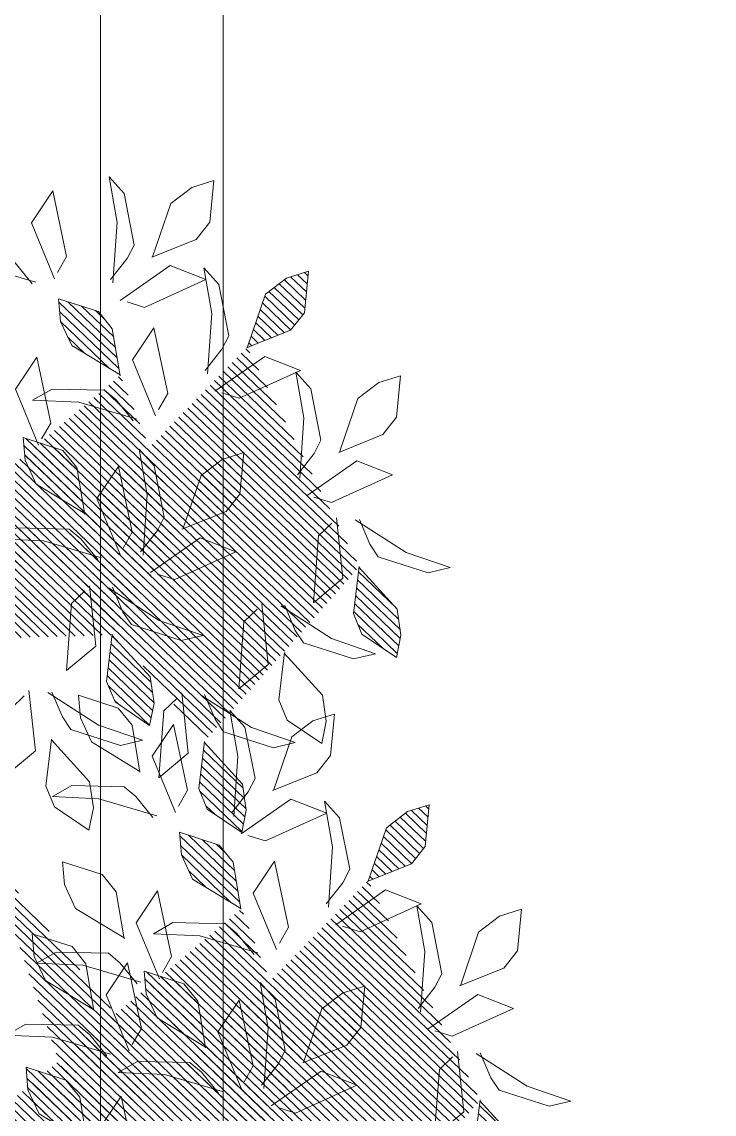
# Model space of a CAD drawing. Header units: millimetres. Extents: x 29001 to 40804, y -8833 to -5892.
# Drawn here: x 29492.95 to 29504.21, y -8236.2 to -8218.42 of the extents above; entities that cross this region are included whole.
import ezdxf

# ---------------------------------------------------------------- set-up
doc = ezdxf.new("R2010")
doc.units = ezdxf.units.MM
doc.layers.get('0').update_dxf_attribs({"lineweight": 0})
for name, color, linetype, lineweight in [('250', 250, 'Continuous', 0), ('Auto_Tefriş', 32, 'Continuous', 0), ('wipeout', 254, 'Continuous', 0), ('xxx_Auto_Tefris_Tefris', 32, 'Continuous', 0)]:
    doc.layers.add(name, color=color, linetype=linetype, lineweight=lineweight)
pattern_1 = [(45, (-1654802.840952, 54994.59927), (-0.0105615167031, 0.0105615167031), [])]
pattern_2 = [(45, (-1654802.583758, 54995.853821), (-0.0105615167031, 0.0105615167031), [])]

# ---------------------------------------------------------------- blocks, each defined once
blk = doc.blocks.new('U1')
at = {"lineweight": 0, "true_color": 0x6c822b}
h = blk.add_hatch(dxfattribs=at)
h.set_pattern_fill('ANSI31', color=67, scale=0.11949, style=0)
h.set_pattern_definition(pattern_2)
edge = h.paths.add_edge_path()
edge.add_line((-2359703.9731, 78421.9531), (-2359703.9572, 78422.0633))
edge.add_line((-2359703.9572, 78422.0633), (-2359703.9252, 78422.1041))
edge.add_line((-2359703.9252, 78422.1041), (-2359703.8329, 78422.1361))
edge.add_line((-2359703.8329, 78422.1361), (-2359703.8364, 78422.0828))
edge.add_line((-2359703.8364, 78422.0828), (-2359703.8613, 78422.0261))
edge.add_line((-2359703.8613, 78422.0261), (-2359703.9732, 78421.9551))
edge.add_line((-2359704.254, 78422.1725), (-2359704.2381, 78422.2828))
edge.add_line((-2359704.2381, 78422.2828), (-2359704.2061, 78422.3236))
edge.add_line((-2359704.2061, 78422.3236), (-2359704.1138, 78422.3555))
edge.add_line((-2359704.1138, 78422.3555), (-2359704.1173, 78422.3023))
edge.add_line((-2359704.1173, 78422.3023), (-2359704.1422, 78422.2455))
edge.add_line((-2359704.1422, 78422.2455), (-2359704.254, 78422.1745))
edge.add_line((-2359704.6405, 78422.5546), (-2359704.7447, 78422.5939))
edge.add_line((-2359704.7447, 78422.5939), (-2359704.7776, 78422.6339))
edge.add_line((-2359704.7776, 78422.6339), (-2359704.789, 78422.7309))
edge.add_line((-2359704.789, 78422.7309), (-2359704.7377, 78422.716))
edge.add_line((-2359704.7377, 78422.716), (-2359704.6876, 78422.6795))
edge.add_line((-2359704.6876, 78422.6795), (-2359704.6424, 78422.555))
edge.add_line((-2359704.8937, 78422.0377), (-2359704.8779, 78421.9274))
edge.add_line((-2359704.8779, 78421.9274), (-2359704.897, 78421.8792))
edge.add_line((-2359704.897, 78421.8792), (-2359704.9766, 78421.8225))
edge.add_line((-2359704.9766, 78421.8225), (-2359704.9882, 78421.8746))
edge.add_line((-2359704.9882, 78421.8746), (-2359704.9804, 78421.9361))
edge.add_line((-2359704.9804, 78421.9361), (-2359704.8931, 78422.0358))
edge.add_line((-2359704.5233, 78421.6356), (-2359704.5075, 78421.5253))
edge.add_line((-2359704.5075, 78421.5253), (-2359704.5267, 78421.4771))
edge.add_line((-2359704.5267, 78421.4771), (-2359704.6062, 78421.4204))
edge.add_line((-2359704.6062, 78421.4204), (-2359704.6178, 78421.4725))
edge.add_line((-2359704.6178, 78421.4725), (-2359704.61, 78421.534))
edge.add_line((-2359704.61, 78421.534), (-2359704.5227, 78421.6337))
edge.add_line((-2359703.7529, 78422.6363), (-2359703.737, 78422.7465))
edge.add_line((-2359703.737, 78422.7465), (-2359703.705, 78422.7873))
edge.add_line((-2359703.705, 78422.7873), (-2359703.6127, 78422.8193))
edge.add_line((-2359703.6127, 78422.8193), (-2359703.6162, 78422.7661))
edge.add_line((-2359703.6162, 78422.7661), (-2359703.6411, 78422.7093))
edge.add_line((-2359703.6411, 78422.7093), (-2359703.753, 78422.6383))
h = blk.add_hatch(dxfattribs=at)
h.set_pattern_fill('ANSI31', color=67, scale=0.11949, style=0)
h.set_pattern_definition(pattern_2)
edge = h.paths.add_edge_path()
edge.add_line((-2359704.3435, 78422.4956), (-2359704.3275, 78422.6059))
edge.add_line((-2359704.3275, 78422.6059), (-2359704.2956, 78422.6467))
edge.add_line((-2359704.2956, 78422.6467), (-2359704.2033, 78422.6786))
edge.add_line((-2359704.2033, 78422.6786), (-2359704.2068, 78422.6254))
edge.add_line((-2359704.2068, 78422.6254), (-2359704.2317, 78422.5686))
edge.add_line((-2359704.2317, 78422.5686), (-2359704.3435, 78422.4976))
edge.add_line((-2359704.4808, 78422.1333), (-2359704.585, 78422.1726))
edge.add_line((-2359704.585, 78422.1726), (-2359704.618, 78422.2126))
edge.add_line((-2359704.618, 78422.2126), (-2359704.6293, 78422.3097))
edge.add_line((-2359704.6293, 78422.3097), (-2359704.5781, 78422.2947))
edge.add_line((-2359704.5781, 78422.2947), (-2359704.528, 78422.2582))
edge.add_line((-2359704.528, 78422.2582), (-2359704.4827, 78422.1337))
edge.add_line((-2359704.3126, 78421.8909), (-2359704.2968, 78421.7806))
edge.add_line((-2359704.2968, 78421.7806), (-2359704.3159, 78421.7324))
edge.add_line((-2359704.3159, 78421.7324), (-2359704.3955, 78421.6757))
edge.add_line((-2359704.3955, 78421.6757), (-2359704.4071, 78421.7278))
edge.add_line((-2359704.4071, 78421.7278), (-2359704.3993, 78421.7893))
edge.add_line((-2359704.3993, 78421.7893), (-2359704.312, 78421.889))
edge.add_line((-2359703.5782, 78421.8845), (-2359703.5624, 78421.7742))
edge.add_line((-2359703.5624, 78421.7742), (-2359703.5816, 78421.7261))
edge.add_line((-2359703.5816, 78421.7261), (-2359703.6612, 78421.6694))
edge.add_line((-2359703.6612, 78421.6694), (-2359703.6728, 78421.7214))
edge.add_line((-2359703.6728, 78421.7214), (-2359703.6649, 78421.7829))
edge.add_line((-2359703.6649, 78421.7829), (-2359703.5776, 78421.8826))
at = {"lineweight": 0}
h = blk.add_hatch(dxfattribs=at)
h.set_pattern_fill('ANSI31', color=63, scale=0.11949, style=0)
h.set_pattern_definition(pattern_1)
edge = h.paths.add_edge_path()
edge.add_line((-2359704.2303, 78420.6985), (-2359704.2144, 78420.8088))
edge.add_line((-2359704.2144, 78420.8088), (-2359704.1824, 78420.8496))
edge.add_line((-2359704.1824, 78420.8496), (-2359704.0901, 78420.8815))
edge.add_line((-2359704.0901, 78420.8815), (-2359704.0936, 78420.8283))
edge.add_line((-2359704.0936, 78420.8283), (-2359704.1185, 78420.7715))
edge.add_line((-2359704.1185, 78420.7715), (-2359704.2304, 78420.7005))
edge.add_line((-2359704.5112, 78420.918), (-2359704.4952, 78421.0282))
edge.add_line((-2359704.4952, 78421.0282), (-2359704.4633, 78421.069))
edge.add_line((-2359704.4633, 78421.069), (-2359704.371, 78421.101))
edge.add_line((-2359704.371, 78421.101), (-2359704.3745, 78421.0477))
edge.add_line((-2359704.3745, 78421.0477), (-2359704.3994, 78420.991))
edge.add_line((-2359704.3994, 78420.991), (-2359704.5112, 78420.92))
edge.add_line((-2359704.8976, 78421.3), (-2359705.0019, 78421.3393))
edge.add_line((-2359705.0019, 78421.3393), (-2359705.0348, 78421.3793))
edge.add_line((-2359705.0348, 78421.3793), (-2359705.0461, 78421.4764))
edge.add_line((-2359705.0461, 78421.4764), (-2359704.9949, 78421.4614))
edge.add_line((-2359704.9949, 78421.4614), (-2359704.9448, 78421.4249))
edge.add_line((-2359704.9448, 78421.4249), (-2359704.8996, 78421.3004))
edge.add_line((-2359705.1509, 78420.7831), (-2359705.1351, 78420.6729))
edge.add_line((-2359705.1351, 78420.6729), (-2359705.1542, 78420.6247))
edge.add_line((-2359705.1542, 78420.6247), (-2359705.2338, 78420.568))
edge.add_line((-2359705.2338, 78420.568), (-2359705.2454, 78420.6201))
edge.add_line((-2359705.2454, 78420.6201), (-2359705.2376, 78420.6816))
edge.add_line((-2359705.2376, 78420.6816), (-2359705.1503, 78420.7812))
edge.add_line((-2359704.7805, 78420.381), (-2359704.7647, 78420.2707))
edge.add_line((-2359704.7647, 78420.2707), (-2359704.7839, 78420.2226))
edge.add_line((-2359704.7839, 78420.2226), (-2359704.8634, 78420.1659))
edge.add_line((-2359704.8634, 78420.1659), (-2359704.875, 78420.218))
edge.add_line((-2359704.875, 78420.218), (-2359704.8672, 78420.2795))
edge.add_line((-2359704.8672, 78420.2795), (-2359704.7799, 78420.3791))
edge.add_line((-2359704.0101, 78421.3817), (-2359703.9942, 78421.492))
edge.add_line((-2359703.9942, 78421.492), (-2359703.9622, 78421.5328))
edge.add_line((-2359703.9622, 78421.5328), (-2359703.8699, 78421.5647))
edge.add_line((-2359703.8699, 78421.5647), (-2359703.8734, 78421.5115))
edge.add_line((-2359703.8734, 78421.5115), (-2359703.8983, 78421.4547))
edge.add_line((-2359703.8983, 78421.4547), (-2359704.0101, 78421.3837))
at = {"lineweight": 0, "true_color": 0x6c822b}
h = blk.add_hatch(dxfattribs=at)
h.set_pattern_fill('ANSI31', color=67, scale=0.11949, style=0)
h.set_pattern_definition(pattern_1)
edge = h.paths.add_edge_path()
edge.add_line((-2359704.6007, 78421.2411), (-2359704.5847, 78421.3513))
edge.add_line((-2359704.5847, 78421.3513), (-2359704.5528, 78421.3921))
edge.add_line((-2359704.5528, 78421.3921), (-2359704.4605, 78421.4241))
edge.add_line((-2359704.4605, 78421.4241), (-2359704.464, 78421.3708))
edge.add_line((-2359704.464, 78421.3708), (-2359704.4889, 78421.314))
edge.add_line((-2359704.4889, 78421.314), (-2359704.6007, 78421.243))
edge.add_line((-2359704.738, 78420.8788), (-2359704.8422, 78420.9181))
edge.add_line((-2359704.8422, 78420.9181), (-2359704.8752, 78420.9581))
edge.add_line((-2359704.8752, 78420.9581), (-2359704.8865, 78421.0551))
edge.add_line((-2359704.8865, 78421.0551), (-2359704.8353, 78421.0402))
edge.add_line((-2359704.8353, 78421.0402), (-2359704.7852, 78421.0037))
edge.add_line((-2359704.7852, 78421.0037), (-2359704.7399, 78420.8792))
edge.add_line((-2359704.5698, 78420.6363), (-2359704.554, 78420.5261))
edge.add_line((-2359704.554, 78420.5261), (-2359704.5731, 78420.4779))
edge.add_line((-2359704.5731, 78420.4779), (-2359704.6527, 78420.4212))
edge.add_line((-2359704.6527, 78420.4212), (-2359704.6643, 78420.4733))
edge.add_line((-2359704.6643, 78420.4733), (-2359704.6565, 78420.5348))
edge.add_line((-2359704.6565, 78420.5348), (-2359704.5692, 78420.6344))
edge.add_line((-2359703.8354, 78420.6299), (-2359703.8196, 78420.5197))
edge.add_line((-2359703.8196, 78420.5197), (-2359703.8388, 78420.4715))
edge.add_line((-2359703.8388, 78420.4715), (-2359703.9183, 78420.4148))
edge.add_line((-2359703.9183, 78420.4148), (-2359703.93, 78420.4669))
edge.add_line((-2359703.93, 78420.4669), (-2359703.9221, 78420.5284))
edge.add_line((-2359703.9221, 78420.5284), (-2359703.8348, 78420.628))
at = {"color": 67, "lineweight": 0, "true_color": 0x6c822b}
for points in [[(-2359704.142, 78422.7149), (-2359704.103, 78422.7646), (-2359704.0764, 78422.7876), (-2359703.9538, 78422.7929), (-2359703.9077, 78422.7681), (-2359704.016, 78422.761), (-2359704.1509, 78422.7184)], [(-2359704.5428, 78422.5039), (-2359704.5829, 78422.5528), (-2359704.5997, 78422.5837), (-2359704.5785, 78422.7045), (-2359704.5443, 78422.7442), (-2359704.5607, 78422.637), (-2359704.5482, 78422.496)], [(-2359704.3633, 78422.6679), (-2359704.404, 78422.6542), (-2359704.5486, 78422.7163), (-2359704.4656, 78422.7508), (-2359704.3473, 78422.6719)], [(-2359704.3435, 78422.4956), (-2359704.3275, 78422.6059), (-2359704.2956, 78422.6467), (-2359704.2033, 78422.6786), (-2359704.2068, 78422.6254), (-2359704.2317, 78422.5686), (-2359704.3435, 78422.4976)], [(-2359704.4319, 78422.4147), (-2359704.4539, 78422.4515), (-2359704.4245, 78422.606), (-2359704.3729, 78422.5324), (-2359704.4245, 78422.3999)], [(-2359704.5804, 78422.4509), (-2359704.6211, 78422.4372), (-2359704.7657, 78422.4993), (-2359704.6827, 78422.5337), (-2359704.5645, 78422.4549)], [(-2359704.1568, 78422.3513), (-2359704.1789, 78422.3881), (-2359704.1494, 78422.5427), (-2359704.0979, 78422.469), (-2359704.1494, 78422.3366)], [(-2359704.7535, 78422.255), (-2359704.7936, 78422.3038), (-2359704.8104, 78422.3348), (-2359704.7892, 78422.4556), (-2359704.755, 78422.4953), (-2359704.7714, 78422.388), (-2359704.7589, 78422.2471)], [(-2359704.3719, 78422.3893), (-2359704.3329, 78422.439), (-2359704.3062, 78422.4621), (-2359704.1837, 78422.4674), (-2359704.1376, 78422.4426), (-2359704.2459, 78422.4355), (-2359704.3808, 78422.3929)], [(-2359704.254, 78422.1725), (-2359704.2381, 78422.2828), (-2359704.2061, 78422.3236), (-2359704.1138, 78422.3555), (-2359704.1173, 78422.3023), (-2359704.1422, 78422.2455), (-2359704.254, 78422.1745)], [(-2359704.3831, 78422.0827), (-2359704.4233, 78422.1315), (-2359704.4401, 78422.1625), (-2359704.4189, 78422.2833), (-2359704.3847, 78422.323), (-2359704.4011, 78422.2157), (-2359704.3885, 78422.0747)], [(-2359704.4808, 78422.1333), (-2359704.585, 78422.1726), (-2359704.618, 78422.2126), (-2359704.6293, 78422.3097), (-2359704.5781, 78422.2947), (-2359704.528, 78422.2582), (-2359704.4827, 78422.1337)], [(-2359704.3424, 78422.0916), (-2359704.3644, 78422.1284), (-2359704.335, 78422.283), (-2359704.2834, 78422.2093), (-2359704.335, 78422.0769)], [(-2359704.8318, 78422.1403), (-2359704.8002, 78422.1112), (-2359704.7848, 78421.9546), (-2359704.855, 78422.0107), (-2359704.843, 78422.1523)], [(-2359704.2824, 78422.0663), (-2359704.2434, 78422.116), (-2359704.2167, 78422.139), (-2359704.0942, 78422.1444), (-2359704.0481, 78422.1195), (-2359704.1564, 78422.1124), (-2359704.2913, 78422.0698)], [(-2359704.4208, 78422.0296), (-2359704.4615, 78422.0159), (-2359704.6061, 78422.078), (-2359704.5231, 78422.1125), (-2359704.4048, 78422.0336)], [(-2359704.3153, 78422.0009), (-2359704.3387, 78421.9422), (-2359704.3578, 78421.9125), (-2359704.4738, 78421.8728), (-2359704.5251, 78421.8837), (-2359704.4232, 78421.921), (-2359704.3058, 78422)], [(-2359704.2507, 78421.9935), (-2359704.2191, 78421.9644), (-2359704.2037, 78421.8078), (-2359704.274, 78421.8639), (-2359704.2619, 78422.0055)], [(-2359704.7176, 78421.9498), (-2359704.741, 78421.8911), (-2359704.7601, 78421.8615), (-2359704.8761, 78421.8218), (-2359704.9274, 78421.8326), (-2359704.8255, 78421.87), (-2359704.7081, 78421.9489)], [(-2359704.653, 78421.9424), (-2359704.6214, 78421.9133), (-2359704.606, 78421.7567), (-2359704.6762, 78421.8128), (-2359704.6642, 78421.9545)], [(-2359704.3126, 78421.8909), (-2359704.2968, 78421.7806), (-2359704.3159, 78421.7324), (-2359704.3955, 78421.6757), (-2359704.4071, 78421.7278), (-2359704.3993, 78421.7893), (-2359704.312, 78421.889)], [(-2359704.7149, 78421.8398), (-2359704.6991, 78421.7295), (-2359704.7182, 78421.6814), (-2359704.7978, 78421.6247), (-2359704.8094, 78421.6768), (-2359704.8016, 78421.7383), (-2359704.7143, 78421.8379)], [(-2359704.1684, 78421.7583), (-2359704.1919, 78421.6996), (-2359704.2109, 78421.67), (-2359704.3269, 78421.6303), (-2359704.3782, 78421.6411), (-2359704.2763, 78421.6785), (-2359704.1589, 78421.7574)], [(-2359704.1038, 78421.7509), (-2359704.0722, 78421.7218), (-2359704.0569, 78421.5652), (-2359704.1271, 78421.6213), (-2359704.115, 78421.763)], [(-2359704.526, 78421.7455), (-2359704.5495, 78421.6868), (-2359704.5685, 78421.6572), (-2359704.6845, 78421.6175), (-2359704.7358, 78421.6283), (-2359704.6339, 78421.6657), (-2359704.5165, 78421.7446)], [(-2359704.4614, 78421.7382), (-2359704.4298, 78421.7091), (-2359704.4145, 78421.5525), (-2359704.4847, 78421.6086), (-2359704.4726, 78421.7502)], [(-2359704.3708, 78421.5666), (-2359704.3549, 78421.6768), (-2359704.3229, 78421.7176), (-2359704.2306, 78421.7496), (-2359704.2341, 78421.6963), (-2359704.259, 78421.6396), (-2359704.3708, 78421.5686)], [(-2359704.4592, 78421.4856), (-2359704.4813, 78421.5224), (-2359704.4518, 78421.677), (-2359704.4003, 78421.6034), (-2359704.4518, 78421.4709)], [(-2359704.1657, 78421.6483), (-2359704.1499, 78421.5381), (-2359704.1691, 78421.4899), (-2359704.2486, 78421.4332), (-2359704.2602, 78421.4853), (-2359704.2524, 78421.5468), (-2359704.1651, 78421.6464)], [(-2359704.3992, 78421.4603), (-2359704.3602, 78421.51), (-2359704.3335, 78421.5331), (-2359704.211, 78421.5384), (-2359704.1649, 78421.5136), (-2359704.2732, 78421.5065), (-2359704.4081, 78421.4639)], [(-2359704.689, 78421.1601), (-2359704.7111, 78421.1969), (-2359704.6817, 78421.3515), (-2359704.6301, 78421.2779), (-2359704.6817, 78421.1454)], [(-2359704.3256, 78421.1777), (-2359704.3097, 78421.2879), (-2359704.2777, 78421.3287), (-2359704.1854, 78421.3607), (-2359704.1889, 78421.3074), (-2359704.2138, 78421.2507), (-2359704.3256, 78421.1797)], [(-2359704.8376, 78421.1963), (-2359704.8783, 78421.1827), (-2359705.0229, 78421.2447), (-2359704.9399, 78421.2792), (-2359704.8216, 78421.2003)], [(-2359704.414, 78421.0967), (-2359704.4361, 78421.1335), (-2359704.4066, 78421.2881), (-2359704.3551, 78421.2145), (-2359704.4066, 78421.082)], [(-2359704.6291, 78421.1348), (-2359704.5901, 78421.1845), (-2359704.5634, 78421.2076), (-2359704.4409, 78421.2129), (-2359704.3948, 78421.188), (-2359704.5031, 78421.1809), (-2359704.638, 78421.1383)], [(-2359704.2514, 78421.0107), (-2359704.2354, 78421.121), (-2359704.2035, 78421.1618), (-2359704.1111, 78421.1937), (-2359704.1147, 78421.1405), (-2359704.1395, 78421.0837), (-2359704.2514, 78421.0127)], [(-2359704.354, 78421.0714), (-2359704.315, 78421.1211), (-2359704.2884, 78421.1442), (-2359704.1658, 78421.1495), (-2359704.1197, 78421.1247), (-2359704.228, 78421.1176), (-2359704.3629, 78421.075)], [(-2359704.3397, 78420.9298), (-2359704.3618, 78420.9666), (-2359704.3324, 78421.1212), (-2359704.2808, 78421.0475), (-2359704.3324, 78420.9151)], [(-2359704.5112, 78420.918), (-2359704.4952, 78421.0282), (-2359704.4633, 78421.069), (-2359704.371, 78421.101), (-2359704.3745, 78421.0477), (-2359704.3994, 78420.991), (-2359704.5112, 78420.92)], [(-2359704.6403, 78420.8281), (-2359704.6805, 78420.8769), (-2359704.6972, 78420.9079), (-2359704.6761, 78421.0287), (-2359704.6419, 78421.0684), (-2359704.6583, 78420.9611), (-2359704.6457, 78420.8202)], [(-2359704.738, 78420.8788), (-2359704.8422, 78420.9181), (-2359704.8752, 78420.9581), (-2359704.8865, 78421.0551), (-2359704.8353, 78421.0402), (-2359704.7852, 78421.0037), (-2359704.7399, 78420.8792)], [(-2359704.5996, 78420.837), (-2359704.6216, 78420.8738), (-2359704.5922, 78421.0284), (-2359704.5406, 78420.9548), (-2359704.5922, 78420.8223)], [(-2359704.2798, 78420.9045), (-2359704.2408, 78420.9542), (-2359704.2141, 78420.9772), (-2359704.0916, 78420.9826), (-2359704.0454, 78420.9577), (-2359704.1538, 78420.9506), (-2359704.2887, 78420.908)], [(-2359704.5396, 78420.8117), (-2359704.5006, 78420.8614), (-2359704.4739, 78420.8845), (-2359704.3514, 78420.8898), (-2359704.3053, 78420.865), (-2359704.4136, 78420.8579), (-2359704.5485, 78420.8153)], [(-2359704.2303, 78420.6985), (-2359704.2144, 78420.8088), (-2359704.1824, 78420.8496), (-2359704.0901, 78420.8815), (-2359704.0936, 78420.8283), (-2359704.1185, 78420.7715), (-2359704.2304, 78420.7005)], [(-2359704.678, 78420.775), (-2359704.7187, 78420.7614), (-2359704.8633, 78420.8234), (-2359704.7803, 78420.8579), (-2359704.662, 78420.7791)], [(-2359704.3187, 78420.6176), (-2359704.3408, 78420.6544), (-2359704.3113, 78420.8089), (-2359704.2598, 78420.7353), (-2359704.3113, 78420.6028)]]:
    blk.add_lwpolyline(points, dxfattribs=at)
at = {"color": 63, "lineweight": 0}
for points in [[(-2359704.5829, 78421.4664), (-2359704.623, 78421.5152), (-2359704.6398, 78421.5462), (-2359704.6186, 78421.667), (-2359704.5844, 78421.7067), (-2359704.6008, 78421.5994), (-2359704.5882, 78421.4585)], [(-2359704.5233, 78421.6356), (-2359704.5075, 78421.5253), (-2359704.5267, 78421.4771), (-2359704.6062, 78421.4204), (-2359704.6178, 78421.4725), (-2359704.61, 78421.534), (-2359704.5227, 78421.6337)], [(-2359704.6205, 78421.4133), (-2359704.6612, 78421.3997), (-2359704.8058, 78421.4617), (-2359704.7228, 78421.4962), (-2359704.6045, 78421.4173)], [(-2359704.6007, 78421.2411), (-2359704.5847, 78421.3513), (-2359704.5528, 78421.3921), (-2359704.4605, 78421.4241), (-2359704.464, 78421.3708), (-2359704.4889, 78421.314), (-2359704.6007, 78421.243)], [(-2359705.1509, 78420.7831), (-2359705.1351, 78420.6729), (-2359705.1542, 78420.6247), (-2359705.2338, 78420.568), (-2359705.2454, 78420.6201), (-2359705.2376, 78420.6816), (-2359705.1503, 78420.7812)]]:
    blk.add_lwpolyline(points, dxfattribs=at)
at = {"layer": '250', "lineweight": 0}
for points in [[(-2359704.3257, 78422.7209), (-2359704.3658, 78422.7698), (-2359704.3826, 78422.8008), (-2359704.3614, 78422.9215), (-2359704.3272, 78422.9613), (-2359704.3436, 78422.854), (-2359704.3311, 78422.713)], [(-2359704.4233, 78422.7716), (-2359704.5276, 78422.8109), (-2359704.5605, 78422.8509), (-2359704.5718, 78422.9479), (-2359704.5206, 78422.933), (-2359704.4705, 78422.8965), (-2359704.4253, 78422.772)], [(-2359704.202, 78422.7402), (-2359704.2241, 78422.777), (-2359704.1946, 78422.9316), (-2359704.1431, 78422.8579), (-2359704.1946, 78422.7255)], [(-2359704.6405, 78422.5546), (-2359704.7447, 78422.5939), (-2359704.7776, 78422.6339), (-2359704.789, 78422.7309), (-2359704.7377, 78422.716), (-2359704.6876, 78422.6795), (-2359704.6424, 78422.555)], [(-2359704.8512, 78422.3057), (-2359704.9554, 78422.345), (-2359704.9884, 78422.385), (-2359704.9997, 78422.482), (-2359704.9485, 78422.4671), (-2359704.8983, 78422.4306), (-2359704.8531, 78422.306)], [(-2359704.7911, 78422.2019), (-2359704.8318, 78422.1883), (-2359704.9764, 78422.2503), (-2359704.8935, 78422.2848), (-2359704.7752, 78422.2059)], [(-2359704.8964, 78422.1477), (-2359704.9198, 78422.089), (-2359704.9389, 78422.0593), (-2359705.0549, 78422.0196), (-2359705.1062, 78422.0305), (-2359705.0043, 78422.0678), (-2359704.8869, 78422.1468)], [(-2359704.8937, 78422.0377), (-2359704.8779, 78421.9274), (-2359704.897, 78421.8792), (-2359704.9766, 78421.8225), (-2359704.9882, 78421.8746), (-2359704.9804, 78421.9361), (-2359704.8931, 78422.0358)], [(-2359704.6805, 78421.517), (-2359704.7847, 78421.5564), (-2359704.8177, 78421.5964), (-2359704.829, 78421.6934), (-2359704.7778, 78421.6785), (-2359704.7277, 78421.642), (-2359704.6825, 78421.5174)], [(-2359704.8976, 78421.3), (-2359705.0019, 78421.3393), (-2359705.0348, 78421.3793), (-2359705.0461, 78421.4764), (-2359704.9949, 78421.4614), (-2359704.9448, 78421.4249), (-2359704.8996, 78421.3004)], [(-2359704.8, 78421.2494), (-2359704.8401, 78421.2982), (-2359704.8569, 78421.3292), (-2359704.8357, 78421.45), (-2359704.8015, 78421.4897), (-2359704.8179, 78421.3824), (-2359704.8054, 78421.2415)], [(-2359705.1084, 78421.0511), (-2359705.2126, 78421.0904), (-2359705.2456, 78421.1304), (-2359705.2569, 78421.2274), (-2359705.2056, 78421.2125), (-2359705.1555, 78421.176), (-2359705.1103, 78421.0515)], [(-2359705.0107, 78421.0004), (-2359705.0508, 78421.0493), (-2359705.0676, 78421.0803), (-2359705.0464, 78421.201), (-2359705.0122, 78421.2408), (-2359705.0286, 78421.1335), (-2359705.0161, 78420.9925)], [(-2359705.0483, 78420.9474), (-2359705.089, 78420.9337), (-2359705.2336, 78420.9958), (-2359705.1507, 78421.0303), (-2359705.0324, 78420.9514)], [(-2359705.1536, 78420.8931), (-2359705.177, 78420.8344), (-2359705.1961, 78420.8048), (-2359705.3121, 78420.7651), (-2359705.3634, 78420.7759), (-2359705.2615, 78420.8133), (-2359705.1441, 78420.8922)], [(-2359705.0889, 78420.8857), (-2359705.0574, 78420.8566), (-2359705.042, 78420.7), (-2359705.1122, 78420.7561), (-2359705.1002, 78420.8978)]]:
    blk.add_lwpolyline(points, dxfattribs=at)
blk = doc.blocks.new('Sun köşe')
at = {"linetype": 'Continuous'}
blk.add_wipeout([(-42.093, 15.676), (-47.03, 16.293), (-53.326, 16.663), (-59.375, 16.169), (-63.572, 15.921), (-66.223, 19.81), (-65.912, 23.945), (-66.294, 27.175), (-67.465, 29.336), (-70.857, 33.594), (-71.967, 35.199), (-72.892, 36.742), (-73.755, 38.717), (-74.493, 42.544), (-74.861, 45.259), (-74.551, 47.913), (-74.302, 51.123), (-73.683, 53.715), (-71.335, 57.666), (-68.617, 61.739), (-65.714, 65.381), (-61.885, 68.961), (-59.6, 70.628), (-57.315, 71.924), (-53.796, 73.467), (-49.413, 74.641), (-46.388, 74.949), (-42.376, 75.628), (-38.858, 75.937), (-34.105, 75.752), (-29.6, 74.827), (-26.145, 73.963), (-21.145, 73.901), (-16.948, 73.902), (-14.109, 73.284), (-12.505, 73.038), (-9.866, 71.44), (-8.088, 71.243), (-4.534, 70.65), (0.601, 69.663), (3.958, 68.281), (7.808, 66.207), (11.066, 64.134), (14.521, 62.06), (18.37, 59.591), (20.641, 58.307), (24.984, 55.543), (27.748, 53.37), (29.821, 51.297), (32.781, 48.531), (35.249, 46.26), (36.63, 44.878), (38.407, 43.1), (46.311, 33.412), (46.904, 32.82), (50.653, 27.29), (53.021, 23.537), (55.585, 18.205), (58.247, 12.576), (60.812, 7.836), (62.389, 2.701), (63.768, -2.83), (65.872, -11.856), (67.742, -22.423), (68.033, -29.632), (67.14, -36.446), (66.347, -41.187), (65.751, -45.532), (63.378, -50.47), (60.709, -55.111), (53.198, -63.407), (50.432, -64.79), (45.987, -66.469), (41.542, -67.555), (38.58, -67.753), (34.333, -67.457), (30.68, -65.779), (25.152, -63.211), (21.895, -60.347), (18.539, -57.187), (16.072, -55.311), (14.294, -55.706), (11.923, -56.892), (9.949, -55.114), (10.247, -52.448), (11.928, -48.399), (12.622, -44.547), (11.045, -40.4), (10.158, -36.548), (9.47, -31.512), (9.573, -25.883), (8.194, -19.365), (7.012, -14.625), (4.646, -9.292), (2.377, -4.651), (-3, 1.721), (-7.539, 6.461), (-14.153, 11.3), (-20.57, 14.558), (-29.753, 16.632), (-36.467, 17.224)], dxfattribs=at).dxf.layer = 'wipeout'
at = {"layer": 'Auto_Tefriş'}
for radius in [105.355, 104.355]:
    blk.add_arc((-38.349, -31.299), radius, 0, 90, dxfattribs=at)
blk = doc.blocks.new('MOBİLYALAR')
at = {"layer": 'xxx_Auto_Tefris_Tefris', "lineweight": 0}
for points in [[(351.435, -1953.086), (308.129, -1953.086), (308.129, -1885.733), (351.435, -1885.733)], [(349.435, -1951.086), (310.129, -1951.086), (310.129, -1887.733), (349.435, -1887.733)]]:
    blk.add_lwpolyline(points, close=True, dxfattribs=at)
at = {"lineweight": 0, "extrusion": (7.374e-13, 3.02e-14, -1), "xscale": 6.952506840120427, "yscale": 6.952506840120427, "zscale": 6.952506840120427, "rotation": 358.8247405303607}
blk.add_blockref('U1', (16390876.471, -883516.449), dxfattribs=at)
at = {"linetype": 'Continuous', "rotation": 78.67254154690467}
blk.add_blockref('Sun köşe', (436.009, -1923.546), dxfattribs=at)

msp = doc.modelspace()

# ---------------------------------------------------------------- block references
at = {"color": 6}
msp.add_blockref('MOBİLYALAR', (29144.792, -6321.799), dxfattribs=at)

doc.saveas('drawing.dxf')
